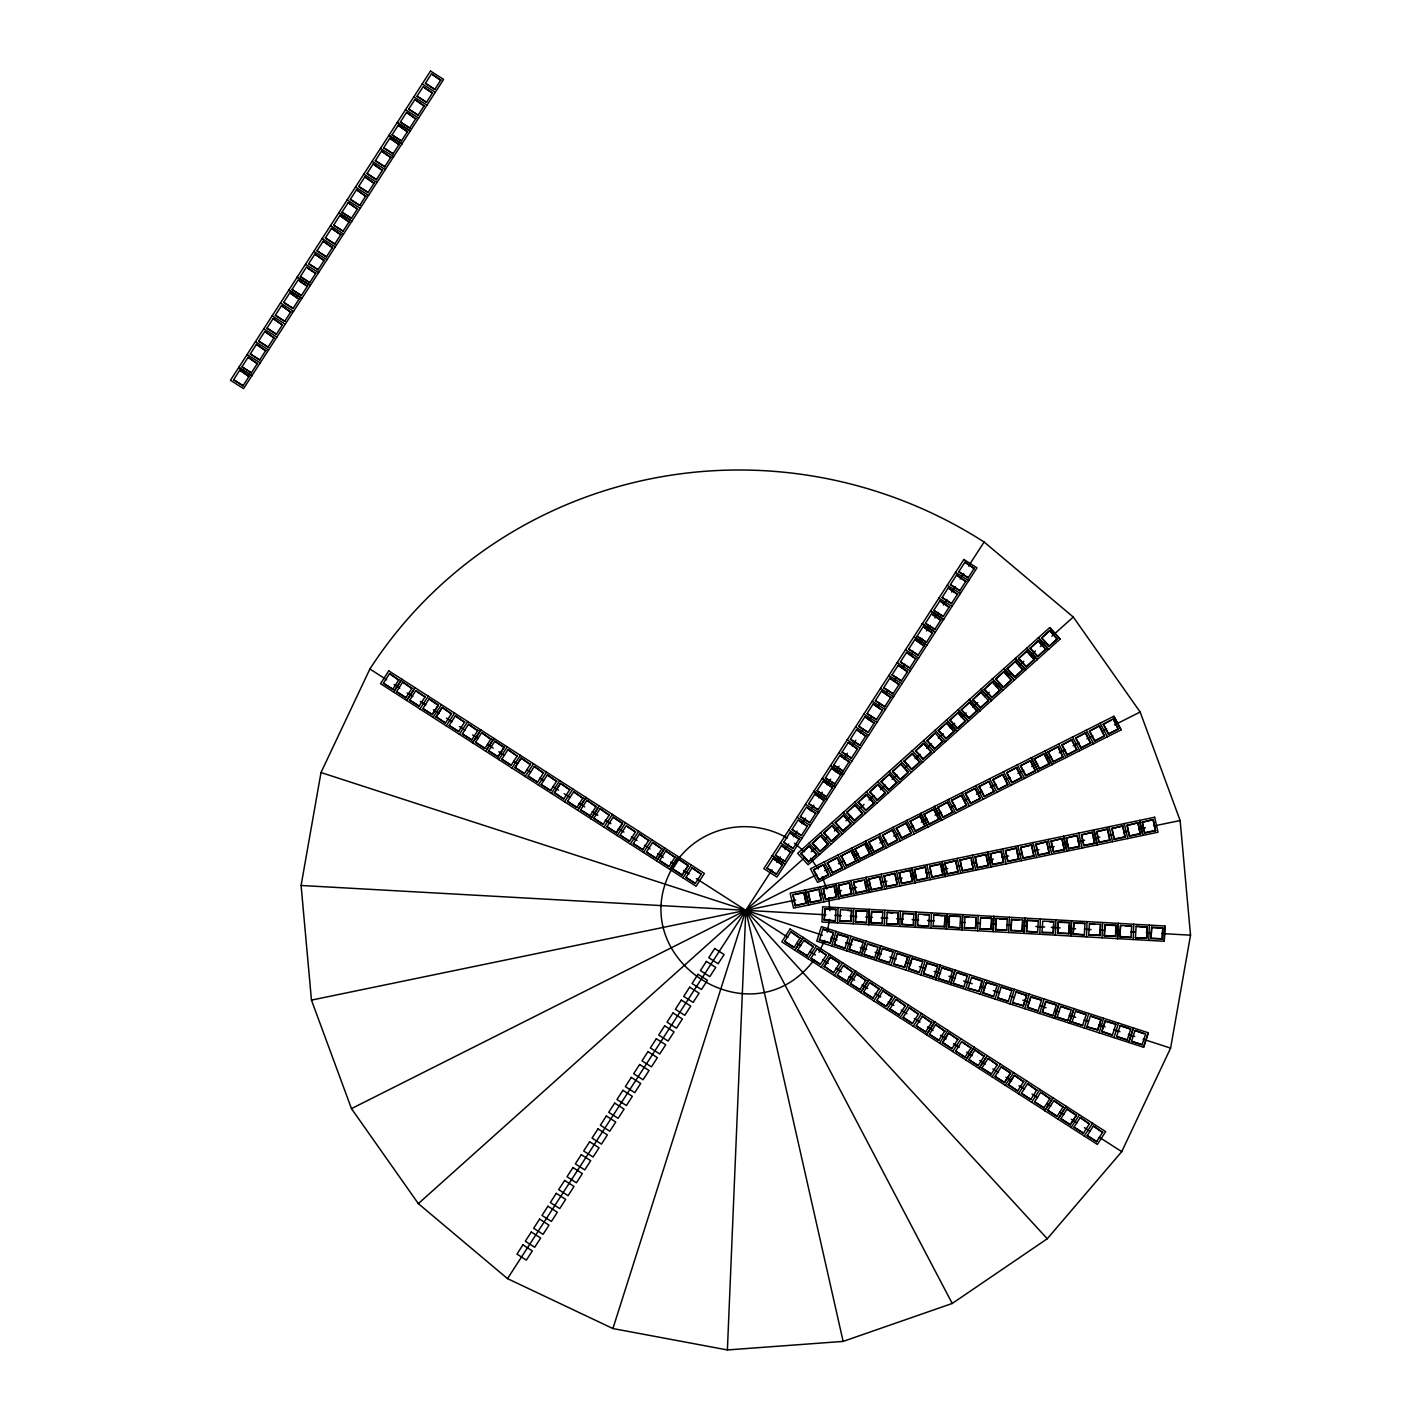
<?xml version="1.0" encoding="UTF-8"?>
<svg xmlns="http://www.w3.org/2000/svg" width="1421" height="1421" viewBox="0 0 1421 1421"><rect width="100%" height="100%" fill="white"/><g stroke="black" fill="none" stroke-linecap="round" stroke-linejoin="round"><path stroke-width="1.5" d="M727.392 1349.95L745.812 910.328L1047.259 1238.757L1121.737 1151.649L1170.602 1048.112L1190.532 935.178L1180.14 820.539L1140.157 712.028L1073.281 617.034L984.114 542.023A446.798 438.592 27.2 0 0 369.869 669.007L321.004 772.544L301.092 885.478L311.465 1000.118L351.467 1108.629L418.325 1203.623L507.51 1278.634L612.913 1328.546L727.392 1349.95L843.133 1341.406L952.23 1303.466L1047.259 1238.757M824.269 920.222L824.926 908.854L836.045 909.476L835.388 920.844L824.269 920.222L824.926 908.854M837.573 922.922L838.106 907.628M839.829 921.092L840.486 909.724L851.605 910.346L851.143 921.341L839.829 921.092L851.143 921.341M850.948 921.714L851.605 910.346M853.151 923.792L853.684 908.516M855.389 921.963L856.046 910.595L867.165 911.216L866.508 922.584L855.389 921.963L856.046 910.595M868.604 924.662L869.243 909.387L868.711 924.662M870.966 922.833L871.624 911.465L882.743 912.087L882.086 923.472L870.966 922.833L871.624 911.465M884.271 925.533L884.803 910.257M886.526 923.721L887.184 912.353L898.303 912.975L897.841 923.952L886.526 923.721L897.841 923.952M897.646 924.343L898.303 912.975M899.83 926.421L900.381 911.127M902.086 924.591L902.744 913.223L913.863 913.845L913.206 925.213L902.086 924.591L902.744 913.223M915.284 927.291L915.941 912.016M915.408 927.291L916.048 912.016M917.646 925.462L918.321 914.094L929.423 914.715L928.766 926.083L917.646 925.462L928.766 926.083M930.968 928.162L931.501 912.886M933.224 926.332L933.881 914.964L945.001 915.586L944.539 926.581L933.224 926.332L944.539 926.581M944.343 926.972L945.001 915.586M947.061 913.756L946.422 929.032L947.185 913.756M948.784 927.22L949.441 915.852L960.56 916.474L959.903 927.842L948.784 927.22L949.441 915.852M964.344 928.091L965.001 916.723L976.12 917.344L975.659 928.339L964.344 928.091L975.659 928.339M975.463 928.712L976.12 917.344M977.666 930.791L978.199 915.515M979.922 928.961L980.579 917.593L991.698 918.215L991.219 929.21L979.922 928.961L991.219 929.21M991.13 927.398L991.698 918.215M995.482 929.831L996.139 918.463L1007.258 919.085L1006.796 930.08L995.482 929.831L996.139 918.463M1008.679 932.531L1009.336 917.255M1010.935 930.702L1011.592 919.334L1022.711 919.955L1022.25 930.95L1010.935 930.702L1011.592 919.334M1022.054 931.323L1022.711 919.955M1024.79 918.126L1024.132 933.402L1024.896 918.126M1026.495 931.59L1027.152 920.204L1038.271 920.844L1037.614 932.212L1026.495 931.59L1027.152 920.204M1039.817 934.29L1040.35 918.996M1042.055 932.46L1042.73 921.092L1053.831 921.714L1053.37 932.709L1042.055 932.46L1053.37 932.709M1053.174 933.082L1053.547 924.289M1055.377 935.16L1055.91 919.867M1057.633 933.331L1058.29 921.963L1069.409 922.584L1068.947 933.579L1057.633 933.331L1058.29 921.963M1068.752 933.952L1069.125 925.16M1073.192 934.201L1073.85 922.833L1084.969 923.455L1084.312 934.823L1073.192 934.201L1073.85 922.833M1086.514 936.901L1087.047 921.625M1088.752 935.089L1089.41 923.703L1100.529 924.343L1100.067 935.32L1088.752 935.089L1100.067 935.32M1099.872 935.711L1100.529 924.343M1102.074 937.789L1102.607 922.495M1104.33 935.959L1104.987 924.591L1116.107 925.213L1115.645 936.208L1104.33 935.959L1104.987 924.591M1115.449 936.581L1116.107 925.213M1117.528 938.659L1118.167 923.366M1117.634 938.659L1118.291 923.384M1119.89 936.83L1120.547 925.462L1131.667 926.083L1131.009 937.451L1119.89 936.83L1120.547 925.462M1133.212 939.53L1133.745 924.254M1135.45 937.7L1136.107 926.332L1147.227 926.954L1146.765 937.949L1135.45 937.7L1146.765 937.949M1146.569 938.322L1147.227 926.954M1148.772 940.4L1149.305 925.124M1151.01 938.588L1151.685 927.203L1162.787 927.842L1162.325 938.819L1151.01 938.588L1151.685 927.203M1162.129 939.21L1162.787 927.842M1164.225 941.27L1164.865 925.995L822.652 906.758L822.013 922.034L1164.225 941.27L1164.971 926.012M827.271 932.212L829.544 919.334M612.913 1328.546L745.812 910.328L952.23 1303.466M819.402 939.974L822.919 929.139L833.541 932.585L830.219 943.029L819.402 939.974L830.219 943.029M830.024 943.42L833.541 932.585M831.605 945.977L836.134 931.412M834.269 944.787L837.786 933.952L848.408 937.416L844.891 948.233L834.269 944.787L837.786 933.952M846.472 950.809L851.001 936.244M849.136 949.619L852.653 938.784L863.275 942.23L859.758 953.065L849.136 949.619L852.653 938.784M865.869 941.057L861.233 955.587L865.975 941.093M864.004 954.45L867.52 943.615L878.142 947.061L874.625 957.896L864.004 954.45L874.625 957.896M878.871 959.282L882.388 948.446L893.01 951.892L889.493 962.728L878.871 959.282L889.493 962.728M891.074 965.285L895.603 950.72M893.738 964.095L897.255 953.26L907.877 956.724L904.555 967.168L893.738 964.095L904.555 967.168M904.36 967.541L907.877 956.724M905.941 970.117L910.452 955.551M908.605 968.927L912.122 958.091L922.744 961.537L919.227 972.373L908.605 968.927L912.122 958.091M920.808 974.93L925.32 960.365M923.472 973.758L926.989 962.923L937.611 966.369L934.094 977.204L923.472 973.758L926.989 962.923M938.34 978.589L941.857 967.754L952.479 971.2L948.962 982.035L938.34 978.589L948.962 982.035M955.054 970.028L950.436 984.558L955.161 970.063M953.207 983.403L956.724 972.586L967.346 976.032L963.829 986.867L953.207 983.403L963.829 986.867M965.41 989.425L969.921 974.859M968.074 988.234L971.591 977.399L982.213 980.845L978.891 991.307L968.074 988.234L978.891 991.307M978.696 991.68L982.213 980.845M980.277 994.238L984.789 979.673M982.941 993.066L986.458 982.231L997.08 985.677L993.563 996.512L982.941 993.066L986.458 982.231M995.037 999.034L999.656 984.504M997.702 997.862L1001.219 987.027L1011.841 990.473L1008.324 1001.308L997.702 997.862L1008.324 1001.308M1009.905 1003.865L1014.416 989.3M1012.569 1002.693L1016.086 991.858L1026.708 995.304L1023.386 1005.748L1012.569 1002.693L1023.386 1005.748M1023.191 1006.139L1026.708 995.304M1024.772 1008.697L1029.284 994.132M1027.436 1007.507L1030.953 996.672L1041.575 1000.135L1038.058 1010.953L1027.436 1007.507L1030.953 996.672M1039.639 1013.528L1044.151 998.963M1042.303 1012.338L1045.82 1001.503L1056.442 1004.949L1052.908 1015.784L1042.303 1012.338L1045.82 1001.503M1054.4 1018.306L1059.018 1003.777L1054.506 1018.342M1057.171 1017.17L1060.688 1006.334L1071.31 1009.78L1067.775 1020.615L1057.171 1017.17L1067.775 1020.615M1072.038 1022.001L1075.555 1011.166L1086.177 1014.612L1082.642 1025.447L1072.038 1022.001L1082.642 1025.447M1084.241 1028.005L1088.752 1013.439M1086.905 1026.815L1090.422 1015.997L1101.044 1019.443L1097.705 1029.888L1086.905 1026.815L1097.705 1029.888M1097.509 1030.278L1101.044 1019.443M1099.108 1032.836L1103.62 1018.271M1101.755 1031.646L1105.289 1020.811L1115.911 1024.257L1112.377 1035.092L1101.755 1031.646L1105.289 1020.811M1113.975 1037.65L1118.487 1023.084M1116.622 1036.477L1120.157 1025.642L1130.761 1029.088L1127.244 1039.923L1116.622 1036.477L1127.244 1039.923M1133.354 1027.916L1128.736 1042.446L1133.461 1027.951M1131.489 1041.309L1135.024 1030.474L1145.628 1033.92L1142.111 1044.755L1131.489 1041.309L1142.111 1044.755M1143.603 1047.277L1148.221 1032.747L821.374 926.616L816.738 941.146L1143.603 1047.277L1148.328 1032.783M787.305 838.053A84.887 83.342 27.2 0 0 674.371 864.483C618.526 955.569 750.803 1044.844 814.411 959.495M819.082 952.248L824.66 940.436M233.63 379.727L243.027 385.766L233.63 379.727L239.794 370.135L248.995 376.547L239.794 370.135M241.979 366.831L251.375 372.87L241.979 366.831L248.124 357.257L257.325 363.669L248.124 357.257M250.309 353.953L259.706 359.975L250.309 353.953L256.473 344.362L265.674 350.774L256.473 344.362M258.658 341.058L268.054 347.097L258.658 341.058L264.803 331.466L274.004 337.878L264.803 331.466M266.988 328.162L276.402 334.201L266.988 328.162L273.152 318.57L282.353 324.983L273.152 318.57M275.337 315.267L284.733 321.306L275.337 315.267L281.482 305.693L290.701 312.105L281.482 305.693M283.685 302.389L293.081 308.41L283.685 302.389L289.831 292.797L299.032 299.209L289.831 292.797M292.016 289.493L301.412 295.532L292.016 289.493L298.179 279.901L307.38 286.314L299.547 281.287M300.364 276.598L309.76 282.637L300.364 276.598L306.51 267.024L315.711 273.436L307.877 268.409M308.694 263.72L318.091 269.741L308.694 263.72L314.858 254.128L324.059 260.54L314.858 254.128M317.043 250.824L326.439 256.864L317.043 250.824L323.189 241.233L332.39 247.645L323.189 241.233M325.373 237.929L334.788 243.968L325.373 237.929L331.537 228.337L340.738 234.749L331.537 228.337M333.669 225.14L343.065 231.161L333.669 225.14L339.814 215.548L349.015 221.96L339.814 215.548M341.999 212.244L351.396 218.283L341.999 212.244L348.163 202.652L357.364 209.065L348.163 202.652M350.348 199.349L359.744 205.388L350.348 199.349L356.493 189.757L365.694 196.169L356.493 189.757M358.678 186.453L368.075 192.492L358.678 186.453L364.842 176.879L374.043 183.291L364.842 176.879M367.027 173.575L376.423 179.597L367.027 173.575L373.172 163.983L382.373 170.396L373.172 163.983M375.357 160.68L384.771 166.719L375.357 160.68L381.521 151.088L390.722 157.5L381.521 151.088M383.706 147.784L393.102 153.823L383.706 147.784L389.851 138.21L399.07 144.622L389.851 138.21M392.054 134.906L401.45 140.928L392.054 134.906L398.2 125.314L407.401 131.727L398.2 125.314M400.385 122.011L409.781 128.05L400.385 122.011L406.53 112.419L415.749 118.831L406.53 112.419M408.733 109.115L418.129 115.154L408.733 109.115L414.879 99.523L424.08 105.936L414.879 99.523M417.064 96.219L426.46 102.259L417.064 96.219L423.227 86.645L432.428 93.058L424.595 88.031M425.412 83.342L434.808 89.363L425.412 83.342L431.558 73.75L440.759 80.162L432.925 75.135M383.386 683.199L392.8 689.238L383.386 683.199L389.549 673.625L398.75 680.037L389.549 673.625M396.548 691.654L405.944 697.693L396.548 691.654L402.711 682.062L411.912 688.475L402.711 682.062M409.71 700.091L419.106 706.13L409.71 700.091L415.856 690.517L425.057 696.929L417.241 691.903M422.872 708.546L432.268 714.585L422.872 708.546L429.018 698.954L438.414 704.994L432.268 714.585M429.018 698.954L438.219 705.367M451.576 713.431L445.43 723.023L436.016 716.983L442.18 707.409L451.381 713.822L442.18 707.409M445.43 723.023L436.211 716.61M449.178 725.438L458.574 731.478L449.178 725.438L455.342 715.847L464.543 722.259L455.342 715.847M462.34 733.875L471.736 739.915L462.34 733.875L468.486 724.301L477.687 730.714L468.486 724.301M475.502 742.33L484.898 748.37L475.502 742.33L481.648 732.739L490.849 739.151L481.648 732.739M488.646 750.768L498.06 756.807L488.646 750.768L494.81 741.194L504.206 747.215L498.06 756.807M494.81 741.194L504.011 747.606M501.808 759.223L511.205 765.262L501.808 759.223L507.972 749.631L517.173 756.043M507.972 749.631L515.61 755.048M530.53 764.107L524.367 773.699L514.97 767.677L521.116 758.086L530.335 764.498L521.116 758.086M524.367 773.699L515.166 767.287M528.132 776.115L537.529 782.154L528.132 776.115L534.278 766.523L543.479 772.935L534.278 766.523M541.188 784.499L550.584 790.538L541.188 784.499L547.351 774.907L556.552 781.319L547.351 774.907M569.892 789.401L563.746 798.975L554.35 792.954L560.496 783.362L569.714 789.774L560.496 783.362M563.746 798.975L554.545 792.563M567.512 801.391L576.908 807.43L567.512 801.391L573.658 791.799L582.859 798.211L573.658 791.799M580.674 809.846L590.07 815.867L580.674 809.846L586.82 800.254L596.021 806.666L586.82 800.254M593.818 818.283L603.215 824.322L593.818 818.283L599.982 808.709L609.183 815.121L599.982 808.709M606.98 826.738L616.377 832.759L606.98 826.738L613.126 817.146L622.54 823.185L616.377 832.759M613.126 817.146L622.345 823.558M620.142 835.175L629.539 841.214L620.142 835.175L626.288 825.601L635.489 832.013L627.656 826.986M633.304 843.63L642.701 849.651L633.304 843.63L639.45 834.038L648.651 840.45L639.45 834.038M646.448 852.067L655.845 858.106L646.448 852.067L652.612 842.493L661.813 848.905L652.612 842.493M659.61 860.522L669.007 866.544L659.61 860.522L665.756 850.93L674.975 857.343L665.756 850.93M672.772 868.959L682.169 874.999L672.772 868.959L678.918 859.385L688.315 865.407L682.169 874.999M678.918 859.385L688.119 865.798M685.934 877.414L695.331 883.453L685.934 877.414L692.08 867.822L701.281 874.235L692.08 867.822M767.003 868.142L776.399 874.164L767.003 868.142L773.148 858.55L782.367 864.963L773.148 858.55M775.351 855.247L784.747 861.286L775.351 855.247L781.497 845.655L790.698 852.067L781.497 845.655M783.682 842.351L793.078 848.39L783.682 842.351L789.845 832.777L799.046 839.189L789.845 832.777M792.03 829.473L801.426 835.495L792.03 829.473L798.176 819.881L807.377 826.294L799.543 821.267M800.36 816.578L809.757 822.599L800.36 816.578L806.524 806.986L815.725 813.398L807.892 808.371M808.709 803.682L818.105 809.721L808.709 803.682L814.855 794.09L824.056 800.503L814.855 794.09M817.039 790.787L826.454 796.826L817.039 790.787L823.203 781.213L832.404 787.625L823.203 781.213M825.388 777.909L834.784 783.93L825.388 777.909L831.534 768.317L840.752 774.729L831.534 768.317M833.736 765.013L843.133 771.052L833.736 765.013L839.882 755.421L849.083 761.834L839.882 755.421M842.067 752.118L851.463 758.157L842.067 752.118L848.23 742.544L857.431 748.956L848.23 742.544M850.415 739.24L859.812 745.261L850.415 739.24L856.561 729.648L865.762 736.06L856.561 729.648M858.746 726.344L868.142 732.366L858.746 726.344L864.909 716.752L874.11 723.165L864.909 716.752M867.023 713.537L876.437 719.577L867.023 713.537L873.187 703.963L882.388 710.376M873.187 703.963L880.825 709.363M875.372 700.66L884.768 706.681L875.372 700.66L881.517 691.068L890.736 697.48L881.517 691.068M883.72 687.764L893.116 693.785L883.72 687.764L889.866 678.172L899.067 684.585L889.866 678.172M892.051 674.868L901.447 680.908L892.051 674.868L898.214 665.277L907.415 671.689L898.214 665.277M800.858 853.648L809.242 845.939L816.578 854.518L808.389 861.854L800.858 853.648L809.242 845.939M900.399 661.973L909.795 668.012L900.399 661.973L906.545 652.399L915.746 658.811L906.545 652.399M908.73 649.095L918.126 655.117L908.73 649.095L914.893 639.503L924.094 645.916L914.893 639.503M917.078 636.199L926.474 642.239L917.078 636.199L923.224 626.608L932.425 633.02L924.591 627.993M812.315 843.381L820.699 835.672L828.034 844.269L819.864 851.588L812.315 843.381L820.699 835.672M925.408 623.304L934.823 629.343L925.408 623.304L931.572 613.712L940.773 620.124L932.94 615.098M933.757 610.408L943.153 616.448L933.757 610.408L939.903 600.834L949.121 607.247L939.903 600.834M942.105 597.53L951.502 603.552L942.105 597.53L948.251 587.939L957.452 594.351L948.251 587.939M950.436 584.635L959.832 590.674L950.436 584.635L956.582 575.043L965.8 581.455L956.582 575.043M808.389 861.854L816.773 854.145M823.789 833.115L832.155 825.406L839.509 834.003L831.321 841.321L823.789 833.115L832.155 825.406M792.971 894.644L795.227 905.781L806.275 903.152L803.842 892.37L792.971 894.644L795.227 905.781M958.784 571.739L968.181 577.779L958.784 571.739L964.93 562.165L974.131 568.578L964.93 562.165M819.864 851.588L828.23 843.879M835.246 822.848L843.63 815.139L850.966 823.736L842.777 831.054L835.246 822.848L843.63 815.139M813.469 869.954L823.523 864.625L828.479 874.839L818.62 879.794L813.469 869.954L823.523 864.625M806.08 903.525L803.842 892.37M831.321 841.321L839.704 833.612M846.703 812.581L855.087 804.872L862.423 813.469L854.234 820.805L846.703 812.581L855.087 804.872M807.981 891.855L819.029 889.209L821.285 900.363L810.432 902.619L807.981 891.855L819.029 889.209M784.658 941.377L794.055 947.416L784.658 941.377L790.822 931.785L800.023 938.197L790.822 931.785M842.777 831.054L851.161 823.345M818.62 879.794L828.674 874.448M827.271 863.027L837.324 857.68L842.28 867.894L832.422 872.849L827.271 863.027L837.324 857.68M858.16 802.314L866.544 794.605L873.897 803.202L865.709 810.538L858.16 802.314L866.544 794.605M810.432 902.619L808.176 891.464M854.234 820.805L862.618 813.078M869.634 792.048L878.018 784.339L885.354 792.936L877.166 800.272L869.634 792.048L878.018 784.339M823.185 888.693L834.234 886.047L836.489 897.202L825.619 899.457L823.185 888.693L834.234 886.047M832.422 872.849L842.475 867.52M841.072 856.081L851.126 850.753L856.081 860.948L846.223 865.904L841.072 856.081L851.126 850.753M865.709 810.538L874.093 802.829M881.091 781.799L889.475 774.072L896.811 782.669L888.622 790.005L881.091 781.799L889.475 774.072M797.82 949.832L807.217 955.853L797.82 949.832L803.984 940.24L813.185 946.652L803.984 940.24M825.619 899.457L823.381 888.303M877.166 800.272L885.549 792.563M892.548 771.532L900.932 763.823L908.268 772.402L900.097 779.738L892.548 771.532L900.932 763.823M846.223 865.904L856.277 860.575M854.874 849.136L864.927 843.808L869.883 854.021L860.025 858.977L854.874 849.136L864.927 843.808M838.372 885.514L849.421 882.885L851.676 894.04L840.823 896.296L838.372 885.514L849.421 882.885M888.622 790.005L897.006 782.296M904.022 761.265L912.389 753.556L919.742 762.136L911.554 769.471L904.022 761.265L912.389 753.556M822.919 929.139L833.345 932.958M900.097 779.738L908.463 772.029M915.479 750.999L923.863 743.29L931.199 751.869L923.011 759.205L915.479 750.999L923.863 743.29M840.823 896.296L838.568 885.141M860.025 858.977L870.078 853.63M868.675 842.209L878.729 836.862L883.684 847.076L873.826 852.032L868.675 842.209L876.562 838.23M810.982 958.269L820.379 964.308L810.982 958.269L817.128 948.677L826.329 955.09L817.128 948.677M836.045 909.476L824.731 909.227M853.577 882.352L864.625 879.723L866.881 890.878L856.028 893.134L853.577 882.352L862.263 880.54M911.554 769.471L919.938 761.763M926.936 740.732L935.32 733.023L942.656 741.602L934.467 748.938L926.936 740.732L935.32 733.023M835.388 920.844L824.464 919.831M878.729 836.862L883.684 847.076M873.826 852.032L883.88 846.685M882.477 835.264L892.53 829.917L897.486 840.131L887.628 845.086L882.477 835.264L892.53 829.917M923.011 759.205L931.394 751.496M938.322 730.536L946.706 722.827L954.042 731.424L945.853 738.742L938.322 730.536L946.706 722.827M856.028 893.134L853.772 881.979M934.467 748.938L942.851 741.229M949.779 720.269L958.163 712.56L965.498 721.158L957.31 728.476L949.779 720.269L958.163 712.56M868.764 879.19L879.812 876.562L882.068 887.699L871.215 889.972L868.764 879.19L879.812 876.562M839.687 963.172L833.541 972.746L824.34 966.333L830.29 957.132L839.687 963.172L830.29 957.132M887.628 845.086L897.681 839.758M896.278 828.319L906.332 822.99L911.287 833.186L901.429 838.141L896.278 828.319L906.332 822.99M945.853 738.742L954.237 731.033M961.235 710.003L969.619 702.294L976.973 710.891L968.785 718.227L961.235 710.003L969.619 702.294M871.215 889.972L868.959 878.817M848.408 937.416L837.591 934.343M957.31 728.476L965.694 720.767M844.891 948.233L834.464 944.414M901.429 838.141L911.483 832.813M910.079 821.374L920.133 816.045L925.107 826.258L915.231 831.214L910.079 821.374L920.133 816.045M972.71 699.736L981.094 692.027L988.43 700.624L980.241 707.96L972.71 699.736L981.094 692.027M833.541 972.746L824.34 966.333M883.969 876.029L895.017 873.382L897.273 884.537L886.42 886.793L883.969 876.029L895.017 873.382M867.165 911.216L855.851 910.968M968.785 718.227L977.168 710.5M837.289 975.161L846.703 981.201L837.289 975.161L843.452 965.587L852.653 972M984.167 689.469L992.551 681.76L999.887 690.357L991.698 697.693L984.167 689.469L992.551 681.76M843.452 965.587L851.09 970.987M866.508 922.584L855.584 921.59M886.42 886.793L884.164 875.656M915.231 831.214L925.284 825.867M923.881 814.446L933.934 809.1L938.908 819.313L929.05 824.269L923.881 814.446L933.934 809.1M980.241 707.96L988.625 700.233M995.624 679.22L1004.008 671.494L1011.343 680.091L1003.155 687.427L995.624 679.22L1004.008 671.494M863.275 942.23L852.458 939.174M899.156 872.867L910.204 870.22L912.46 881.375L901.607 883.631L899.156 872.867L910.204 870.22M859.758 953.065L849.332 949.246M991.698 697.693L1000.082 689.984M1007.08 668.954L1015.464 661.227L1022.818 669.824L1014.63 677.16L1007.08 668.954L1015.464 661.227M882.743 912.087L873.276 911.945M929.05 824.269L939.103 818.94M937.682 807.501L947.736 802.155L952.709 812.368L942.851 817.324L937.682 807.501L947.736 802.155M850.451 983.616L859.847 989.638L850.451 983.616L856.614 974.024L865.815 980.437L856.614 974.024M901.607 883.631L899.351 872.476M887.184 912.353L892.548 913.028M882.086 923.472L871.162 922.46M1003.155 687.427L1011.539 679.718M1018.555 658.687L1026.939 650.978L1034.275 659.557L1026.086 666.893L1018.555 658.687L1026.939 650.978M914.36 869.705L925.408 867.059L927.664 878.214L916.811 880.469L914.36 869.705L925.408 867.059M1014.63 677.16L1023.013 669.451M942.851 817.324L952.905 811.995M951.484 800.556L961.537 795.227L966.511 805.423L956.653 810.379L951.484 800.556L961.537 795.227M1030.012 648.42L1038.396 640.711L1045.732 649.29L1037.543 656.626L1030.012 648.42L1038.396 640.711M1026.086 666.893L1034.47 659.184M916.811 880.469L914.556 869.315M1041.469 638.153L1049.853 630.444L1057.206 639.024L1049.018 646.36L1041.469 638.153L1049.853 630.444M882.388 948.446L893.01 951.892M956.653 810.379L966.706 805.05M965.285 793.611L975.339 788.282L980.312 798.495L970.454 803.451L965.285 793.611L975.339 788.282M863.613 992.053L873.009 998.093L863.613 992.053L869.759 982.479L878.96 988.892L869.759 982.479M929.743 866.153L931.998 877.308L943.047 874.661L940.613 863.897L929.743 866.153L931.998 877.308M1037.543 656.626L1045.927 648.917M1049.018 646.36L1057.402 638.651M978.998 786.719L989.052 781.39L994.007 791.604L984.149 796.559L978.998 786.719L989.052 781.39M913.863 913.845L902.548 913.596M970.454 803.451L980.508 798.105M942.851 875.052L940.613 863.897M897.255 953.26L907.682 957.097M944.752 863.364L955.8 860.735L958.056 871.89L947.203 874.146L944.752 863.364L955.8 860.735M913.206 925.213L902.282 924.218M876.775 1000.508L886.171 1006.53L876.775 1000.508L882.921 990.917L892.317 996.956L886.171 1006.53M882.921 990.917L892.122 997.329M984.149 796.559L994.203 791.213M992.799 779.792L1002.853 774.445L1007.809 784.658L997.951 789.614L992.799 779.792L1002.853 774.445M947.203 874.146L944.947 862.991M929.423 914.715L923.686 914.787M959.957 860.202L971.005 857.574L973.243 868.711L962.39 870.984L959.957 860.202L971.005 857.574M997.951 789.614L1008.004 784.285M1006.601 772.846L1016.654 767.518L1021.61 777.713L1011.752 782.669L1006.601 772.846L1016.654 767.518M933.881 914.964L942.94 915.87M889.919 1008.946L899.333 1014.985L889.919 1008.946L896.083 999.372L905.284 1005.784L896.083 999.372M962.39 870.984L960.134 859.829M1011.752 782.669L1021.806 777.34M1020.402 765.901L1030.456 760.572L1035.412 770.786L1025.553 775.742L1020.402 765.901L1030.456 760.572M975.037 857.058L986.085 854.43L988.341 865.584L977.488 867.84L975.037 857.058L986.085 854.43M922.744 961.537L911.927 958.482M919.227 972.373L908.801 968.554M977.488 867.84L975.232 856.685M1025.553 775.742L1035.607 770.395M1034.204 758.974L1044.257 753.627L1049.213 763.841L1039.355 768.797L1034.204 758.974L1044.257 753.627M903.081 1017.4L912.477 1023.422L903.081 1017.4L909.245 1007.809L918.446 1014.221L909.245 1007.809M990.242 853.897L1001.29 851.25L1003.528 862.405L992.675 864.679L990.242 853.897L1001.29 851.25M960.56 916.474L949.246 916.225M937.611 966.369L926.794 963.296M1039.355 768.797L1049.409 763.45M1048.005 752.029L1058.059 746.682L1063.015 756.896L1053.156 761.851L1048.005 752.029L1058.059 746.682M965.001 916.723L968.518 917.309M934.094 977.204L923.668 973.385M959.903 927.842L948.979 926.829M992.675 864.679L990.419 853.524M941.857 967.754L952.479 971.2M1005.429 850.735L1016.477 848.088L1018.733 859.243L1007.88 861.499L1005.429 850.735L1016.477 848.088M916.243 1025.838L925.639 1031.877L916.243 1025.838L922.389 1016.264L931.59 1022.676L922.389 1016.264M1053.156 761.851L1063.21 756.523M1061.807 745.084L1071.86 739.755L1076.816 749.951L1066.958 754.906L1061.807 745.084L1071.86 739.755M1007.88 861.499L1005.624 850.362M980.579 917.593L991.503 918.605M1066.958 754.906L1077.011 749.578M1075.608 738.138L1085.662 732.81L1090.618 743.023L1080.759 747.979L1075.608 738.138L1085.662 732.81M1020.633 847.573L1031.682 844.927L1033.937 856.081L1023.067 858.337L1020.633 847.573L1031.682 844.927M956.724 972.586L967.346 976.032M929.405 1034.293L938.801 1040.332L929.405 1034.293L935.551 1024.701L944.752 1031.113L935.551 1024.701M1023.067 858.337L1020.829 847.182M1080.759 747.979L1090.813 742.632M1089.41 731.211L1099.463 725.865L1104.419 736.078L1094.561 741.034L1089.41 731.211L1099.463 725.865M1035.82 844.411L1046.868 841.765L1049.124 852.92L1038.271 855.176L1035.82 844.411L1046.868 841.765M971.591 977.399L982.018 981.236M1094.561 741.034L1104.614 735.705M1103.211 724.266L1113.265 718.919L1118.22 729.133L1108.362 734.089L1103.211 724.266L1111.098 720.305M1038.271 855.176L1036.016 844.021M958.02 1039.124L951.857 1048.716L942.46 1042.677L948.624 1033.085L957.825 1039.497L948.624 1033.085M1007.258 919.085L999.656 919.05M1113.265 718.919L1118.22 729.133M1051.025 841.232L1062.073 838.603L1064.329 849.758L1053.476 852.014L1051.025 841.232L1062.073 838.603M1108.362 734.089L1118.416 728.76M951.857 1048.716L942.656 1042.303M1053.476 852.014L1051.22 840.859M955.623 1051.131L965.019 1057.153L955.623 1051.131L961.768 1041.54L970.969 1047.952L963.154 1042.925M1066.212 838.07L1077.26 835.441L1079.516 846.596L1068.663 848.852L1066.212 838.07L1077.26 835.441M997.08 985.677L986.263 982.604M1068.663 848.852L1066.407 837.697M993.563 996.512L983.137 992.693M1001.219 987.027L1011.841 990.473M1081.417 834.909L1092.465 832.28L1094.721 843.417L1083.868 845.69L1081.417 834.909L1092.465 832.28M1038.271 920.844L1026.957 920.595M968.785 1059.569L978.181 1065.608L968.785 1059.569L974.93 1049.977L984.131 1056.389L974.93 1049.977M1037.614 932.212L1026.69 931.199M1083.868 845.69L1081.612 834.536M1096.603 831.747L1107.652 829.1L1109.908 840.255L1099.055 842.511L1096.603 831.747L1107.652 829.1M1016.086 991.858L1026.513 995.677M1053.831 921.714L1049.941 921.874M981.929 1068.024L991.343 1074.045L981.929 1068.024L988.092 1058.432L997.293 1064.844L988.092 1058.432M1099.055 842.511L1096.799 831.374M1111.808 828.585L1122.856 825.938L1125.112 837.093L1114.259 839.349L1111.808 828.585L1122.856 825.938M1069.409 922.584L1058.094 922.336M1114.259 839.349L1112.004 828.194M995.091 1076.461L1004.487 1082.5L995.091 1076.461L1001.254 1066.869L1010.651 1072.908L1004.487 1082.5M1001.254 1066.869L1010.455 1073.281M1126.995 825.423L1138.043 822.777L1140.299 833.932L1129.446 836.187L1126.995 825.423L1138.043 822.777M1041.575 1000.135L1030.758 997.062M1038.058 1010.953L1027.632 1007.134M1129.446 836.187L1127.19 825.033M1084.969 923.455L1073.654 923.224M1089.41 923.703L1094.774 924.396M1084.312 934.823L1073.388 933.828M1142.2 822.244L1153.248 819.615L1155.504 830.77L1144.651 833.026L1142.2 822.244L1153.248 819.615M1023.795 1081.363L1017.649 1090.937L1008.253 1084.916L1014.399 1075.324L1023.617 1081.736L1014.399 1075.324M1056.442 1004.949L1045.625 1001.894M1144.651 833.026L1142.395 821.871M1052.908 1015.784L1042.499 1011.965M1060.688 1006.334L1069.338 1009.585M1017.649 1090.937L1008.448 1084.525M1021.415 1093.353L1030.811 1099.392L1021.415 1093.353L1027.561 1083.761L1036.762 1090.173L1027.561 1083.761M1075.555 1011.166L1086.177 1014.612M1034.577 1101.808L1043.973 1107.829L1034.577 1101.808L1040.723 1092.216L1049.924 1098.628L1040.723 1092.216M1131.667 926.083L1125.912 926.155M1136.107 926.332L1147.031 927.345M1090.422 1015.997L1100.849 1019.816M1131.009 937.451L1120.085 936.457M1047.721 1110.245L1057.117 1116.284L1047.721 1110.245L1053.885 1100.653L1063.086 1107.066L1053.885 1100.653M1060.883 1118.7L1070.279 1124.722L1060.883 1118.7L1067.029 1109.108L1076.443 1115.148L1070.279 1124.722M1067.029 1109.108L1076.248 1115.521M1115.911 1024.257L1105.094 1021.202M1112.377 1035.092L1101.95 1031.273M1120.157 1025.642L1130.761 1029.088M1074.045 1127.137L1083.441 1133.176L1074.045 1127.137L1080.191 1117.545L1089.392 1123.958L1080.191 1117.545M1135.024 1030.474L1143.674 1033.724M1087.207 1135.592L1096.603 1141.614L1087.207 1135.592L1093.353 1126L1102.554 1132.413L1093.353 1126M243.027 385.766L249.19 376.174M251.375 372.87L257.521 363.279M259.706 359.975L265.869 350.401M268.054 347.097L274.2 337.505M276.402 334.201L282.548 324.61M284.733 321.306L290.896 311.714M293.081 308.41L299.227 298.836M301.412 295.532L307.575 285.941M309.76 282.637L315.906 273.045M318.091 269.741L324.254 260.167M326.439 256.864L332.585 247.272M334.788 243.968L340.933 234.376M343.065 231.161L349.211 221.587M351.396 218.283L357.559 208.692M359.744 205.388L365.89 195.796M368.075 192.492L374.238 182.9M376.423 179.597L382.569 170.023M384.771 166.719L390.917 157.127M393.102 153.823L399.248 144.232M401.45 140.928L407.596 131.354M409.781 128.05L415.944 118.458M418.129 115.154L424.275 105.563M426.46 102.259L432.623 92.667M434.808 89.363L440.954 79.789M392.8 689.238L398.946 679.647M401.841 679.256L393.564 692.045L401.948 679.309M405.944 697.693L412.108 688.101M415.003 687.693L406.726 700.5L415.11 687.764M419.106 706.13L425.252 696.539M419.888 708.937L428.254 696.201M432.464 714.195L438.414 704.994M433.05 717.392L441.416 704.656M436.016 716.983L441.984 707.782M446.194 725.829L454.578 713.093M458.574 731.478L464.738 721.886M459.356 734.284L467.74 721.548M471.736 739.915L477.882 730.323M472.518 742.721L480.795 729.932M472.607 742.792L480.884 729.985M484.898 748.37L491.044 738.778M485.68 751.176L493.957 738.369L485.769 751.229M498.256 756.434L504.206 747.215M498.824 759.613L507.208 746.878M511.205 765.262L517.368 755.67M511.986 768.068L520.37 755.333M514.97 767.677L520.921 758.459M525.148 776.505L533.514 763.77M537.529 782.154L543.675 772.562M538.31 784.96L546.588 772.154M550.584 790.538L556.748 780.946M551.366 793.344L559.75 780.609M554.35 792.954L560.3 783.735M564.528 801.781L572.894 789.046M576.908 807.43L583.054 797.838M585.967 797.43L577.69 810.236L586.056 797.501M590.07 815.867L596.216 806.293M590.834 818.691L599.129 805.885M590.941 818.745L599.218 805.938M603.215 824.322L609.378 814.73M603.996 827.129L612.38 814.393M616.572 832.386L622.54 823.185M617.158 835.584L625.524 822.83M629.539 841.214L635.684 831.622M630.32 844.021L638.686 831.285M642.701 849.651L648.846 840.077M643.464 852.476L651.848 839.722M655.845 858.106L662.008 848.515M656.626 860.913L664.904 848.124L656.715 860.984M669.007 866.544L675.17 856.97M669.788 869.368L678.066 856.561L669.877 869.421M682.364 874.625L688.315 865.407M682.95 877.805L691.317 865.069M695.331 883.453L701.477 873.862M507.51 1278.634L772.012 869.812M776.79 862.44L780.36 856.916M785.12 849.563L788.708 844.038M793.486 836.649L797.074 831.09M801.87 823.665L805.476 818.123M810.272 810.698L813.86 805.139M818.656 797.732L822.262 792.172M827.058 784.765L830.646 779.205M835.441 771.798L839.047 766.239M843.843 758.814L847.431 753.254M852.227 745.847L855.833 740.288M860.629 732.881L863.027 729.168M869.013 719.914L871.41 716.202M877.396 706.93L879.794 703.235M885.798 693.963L888.196 690.269M894.182 680.996L896.58 677.284M902.584 668.03L904.982 664.317M910.968 655.063L913.366 651.351M919.369 642.079L921.767 638.384M926.563 630.96L930.151 625.4M934.947 617.993L938.553 612.433M943.349 605.026L946.937 599.467M951.733 592.06L955.338 586.5M960.134 579.075L963.722 573.533M968.518 566.109L984.114 542.023M776.399 874.164L782.562 864.59M784.747 861.286L790.893 851.694M793.078 848.39L799.241 838.799M801.426 835.495L807.572 825.903M809.757 822.599L815.92 813.025M818.105 809.721L824.251 800.13M826.454 796.826L832.599 787.234M834.784 783.93L840.948 774.356M843.133 771.052L849.278 761.461M851.463 758.157L857.627 748.565M859.812 745.261L865.957 735.669M868.142 732.366L874.306 722.792M876.437 719.577L882.583 709.985M884.768 706.681L890.931 697.089M893.116 693.785L899.262 684.212M901.447 680.908L907.61 671.316M909.795 668.012L915.941 658.42M918.126 655.117L924.289 645.543M926.474 642.239L932.62 632.647M934.823 629.343L940.968 619.751M943.153 616.448L949.299 606.856M951.502 603.552L957.647 593.978M959.832 590.674L965.996 581.082M968.181 577.779L974.326 568.187M794.055 947.416L800.218 937.824M803.114 937.416L794.836 950.223L803.22 937.487M807.217 955.853L813.38 946.279M807.998 958.66L816.365 945.924M820.379 964.308L826.525 954.717M821.16 967.115L829.527 954.379M824.144 966.724L830.095 957.505M834.305 975.57L842.689 962.816M846.703 981.201L852.849 971.609M855.744 971.218L847.467 984.007L855.851 971.271M859.847 989.638L866.011 980.064M860.629 992.462L868.906 979.655M860.717 992.515L868.995 979.708M873.009 998.093L879.155 988.501M873.791 1000.899L882.157 988.163M886.367 1006.157L892.317 996.956M886.953 1009.354L895.319 996.601M899.333 1014.985L905.479 1005.393M900.097 1017.791L908.481 1005.056M912.477 1023.422L918.641 1013.848M913.259 1026.246L921.643 1013.493M925.639 1031.877L931.785 1022.285M926.421 1034.683L934.698 1021.894M926.51 1034.754L934.787 1021.948M938.801 1040.332L944.947 1030.74M939.583 1043.138L947.86 1030.332M942.46 1042.677L948.429 1033.476M952.638 1051.522L961.022 1038.787M965.019 1057.153L971.165 1047.561M974.078 1047.17L965.8 1059.959L974.167 1047.224M978.181 1065.608L984.327 1056.016M978.962 1068.414L987.24 1055.608M979.051 1068.468L987.329 1055.679M991.343 1074.045L997.489 1064.453M992.107 1076.852L1000.491 1064.116M1004.683 1082.109L1010.651 1072.908M1005.269 1085.307L1013.653 1072.571M1008.253 1084.916L1014.203 1075.697M1018.431 1093.744L1026.797 1081.008M1030.811 1099.392L1036.957 1089.8M1031.593 1102.199L1039.959 1089.463M1043.973 1107.829L1050.119 1098.255M1044.737 1110.636L1053.032 1097.847L1044.844 1110.707M1057.117 1116.284L1063.281 1106.693M1057.899 1119.091L1066.176 1106.284L1057.988 1119.144M1070.475 1124.348L1076.443 1115.148M1071.061 1127.528L1079.427 1114.792M1083.441 1133.176L1089.587 1123.585M1084.223 1135.983L1092.589 1123.247M1096.603 1141.614L1102.749 1132.04M418.325 1203.623L804.748 857.538M811.32 851.659L816.258 847.218M824.5 839.847L827.804 836.898M834.393 831.001L839.331 826.56M845.921 820.663L850.859 816.24M859.101 808.851L864.039 804.428M868.995 800.005L873.933 795.582M880.523 789.685L885.461 785.245M892.051 779.347L896.988 774.925M905.23 767.535L908.534 764.587M915.124 758.69L920.062 754.267M926.652 748.352L931.59 743.929M938.18 738.032L943.135 733.609M949.725 727.694L954.663 723.271M961.253 717.374L966.191 712.951M972.781 707.036L977.737 702.613M984.327 696.716L989.265 692.293M995.855 686.379L999.141 683.43M1007.382 676.059L1010.686 673.11M1018.91 665.721L1023.866 661.298M1030.456 655.401L1035.394 650.978M1040.332 646.537L1045.288 642.114M1051.877 636.217L1073.281 617.034M1060.137 639.059L808.14 864.75L797.661 853.328L1049.657 627.638L1060.137 639.059L1049.746 627.567M1113.886 716.255L810.45 868.835L817.626 882.494L1121.062 729.914L1113.886 716.255L1121.169 729.861M351.467 1108.629L816.791 874.625M824.677 870.664L830.592 867.698M838.479 863.719L844.394 860.753M854.252 855.797L858.195 853.808M868.053 848.852L871.997 846.88M879.883 842.902L885.798 839.935M893.685 835.974L899.6 832.99M909.458 828.034L913.401 826.045M921.288 822.084L927.203 819.118M935.089 815.139L941.004 812.173M950.862 807.217L954.805 805.227M964.664 800.272L968.607 798.282M976.493 794.321L982.408 791.355M990.295 787.376L996.21 784.41M1006.068 779.454L1010.011 777.465M1017.898 773.504L1023.813 770.519M1031.699 766.558L1037.614 763.592M1047.472 758.636L1051.416 756.647M1059.302 752.686L1065.217 749.702M1073.104 745.741L1079.019 742.774M1086.905 738.796L1092.82 735.829M1102.696 730.874L1106.639 728.884M1114.526 724.923L1140.157 712.028M794.961 894.555L803.647 892.761M931.732 866.082L940.418 864.27M795.423 905.408L806.275 903.152M810.627 902.246L821.48 899.99M825.814 899.084L836.685 896.829M841.019 895.923L851.872 893.649M856.224 892.743L867.076 890.487M871.41 889.582L882.263 887.326M886.615 886.42L897.468 884.164M901.802 883.258L912.655 881.002M917.007 880.096L927.86 877.841M932.194 876.935L943.047 874.661M947.398 873.755L958.251 871.499M962.585 870.593L973.438 868.338M977.684 867.449L988.536 865.194M992.87 864.288L1003.723 862.032M1008.075 861.126L1018.928 858.87M1023.262 857.964L1034.133 855.708M1038.467 854.803L1049.32 852.547M1053.672 851.641L1064.524 849.367M1068.858 848.461L1079.711 846.206M1084.063 845.3L1094.916 843.044M1099.25 842.138L1110.103 839.882M1114.455 838.976L1125.308 836.72M1129.642 835.814L1140.495 833.559M1144.846 832.653L1155.699 830.379M311.465 1000.118L795.76 900.008M804.446 898.214L808.78 897.308M819.651 895.07L823.985 894.164M834.838 891.926L841.356 890.576M850.042 888.782L856.561 887.432M865.247 885.638L869.599 884.732M880.452 882.494L886.97 881.144M895.656 879.35L902.157 878M910.843 876.206L915.195 875.318M926.048 873.062L930.4 872.174M941.253 869.918L947.771 868.568M956.457 866.774L960.791 865.886M971.662 863.631L975.996 862.742M986.867 860.504L993.368 859.154M1002.054 857.36L1008.573 856.01M1017.258 854.216L1021.61 853.311M1032.463 851.072L1038.982 849.722M1047.668 847.928L1054.187 846.579M1062.872 844.785L1067.207 843.879M1078.077 841.641L1084.578 840.291M1093.264 838.497L1099.783 837.147M1108.469 835.353L1112.821 834.464M1123.674 832.209L1128.025 831.321M1138.878 829.065L1145.397 827.733M1154.083 825.921L1180.14 820.539M847.698 910.524L851.41 910.719M1011.397 919.724L1018.804 920.133M1104.792 924.964L1115.911 925.586M1151.49 927.593L1162.609 928.215M301.092 885.478L825.974 914.804M834.731 915.302L841.356 915.657M850.184 916.154L856.827 916.527M865.655 917.025L872.299 917.398M881.127 917.895L887.77 918.25M896.598 918.748L903.223 919.121M912.069 919.618L918.694 919.991M927.54 920.488L934.165 920.844M945.214 921.465L949.637 921.714M960.685 922.336L965.108 922.584M976.156 923.188L980.579 923.437M991.627 924.059L996.05 924.307M1007.098 924.929L1011.521 925.178M1022.569 925.782L1026.992 926.03M1035.838 926.528L1044.666 927.025M1051.291 927.398L1060.137 927.895M1068.983 928.375L1075.608 928.748M1084.454 929.245L1091.079 929.618M1099.925 930.116L1104.33 930.364M1115.396 930.968L1119.801 931.217M1130.85 931.839L1135.272 932.087M1146.321 932.709L1150.744 932.94M1161.792 933.561L1190.532 935.178M995.677 929.458L1006.796 930.08M1011.13 930.329L1022.25 930.95M1057.828 932.958L1068.947 933.579M1104.526 935.569L1115.645 936.208M1151.205 938.197L1162.325 938.819M321.004 772.544L822.386 935.16M830.734 937.878L837.076 939.92M845.513 942.674L851.854 944.716M860.291 947.452L866.632 949.512M875.07 952.248L881.411 954.308M889.848 957.043L896.189 959.104M906.74 962.514L910.95 963.9M919.405 966.635L925.728 968.678M934.183 971.431L940.507 973.474M948.962 976.209L955.285 978.27M963.74 981.005L972.177 983.741M980.614 986.494L984.842 987.861M993.279 990.597L999.62 992.64M1010.171 996.068L1014.399 997.435M1022.836 1000.171L1029.177 1002.231M1039.728 1005.659L1046.069 1007.702M1054.506 1010.455L1058.734 1011.823M1069.285 1015.233L1075.608 1017.294M1084.063 1020.029L1088.273 1021.397M1098.842 1024.825L1105.165 1026.886M1113.62 1029.621L1119.943 1031.682M1128.381 1034.417L1134.722 1036.46M1143.159 1039.213L1170.602 1048.112M869.101 944.574L876.189 946.866M422.197 83.946L435.306 92.241M413.848 96.823L426.975 105.118M405.5 109.719L418.627 118.014M380.491 148.388L393.617 156.683M372.142 161.284L385.269 169.579M363.812 174.179L376.92 182.474M355.463 187.057L368.59 195.352M955.551 572.343L968.678 580.638M347.115 199.952L360.241 208.248M947.221 585.239L960.347 593.534M338.837 212.759L351.911 221.143L338.784 212.848M938.872 598.134L951.999 606.43M330.507 225.637L343.562 234.039M943.668 619.307L930.595 610.923L943.597 619.414M322.158 238.533L335.285 246.828M922.247 623.819L935.32 632.203M922.193 623.908L935.267 632.292M313.828 251.428L326.937 259.723M926.972 645.098L913.916 636.715L926.918 645.187M305.479 264.324L318.606 272.619M905.514 649.699L918.641 657.994M297.202 277.113L310.258 285.497L297.131 277.202M897.166 662.577L910.293 670.872M288.854 290.008L301.927 298.392L288.8 290.097M888.836 675.472L901.962 683.767M280.452 302.993L293.579 311.288M880.487 688.368L893.614 696.663M272.121 315.871L285.248 324.166M872.157 701.264L885.283 709.541M263.773 328.766L276.9 337.061M863.879 714.053L876.935 722.436M255.443 341.662L268.551 349.957M855.531 726.948L868.657 735.243M247.094 354.557L260.221 362.852M847.182 739.844L860.309 748.121M238.817 367.346L251.872 375.73M238.746 367.435L251.819 375.819M838.852 752.721L851.978 761.017M843.63 773.912L830.575 765.528L843.577 774.001M813.896 791.302L826.951 799.686L813.824 791.39M805.494 804.286L818.603 812.581M797.145 817.182L810.272 825.477M788.797 830.077L801.924 838.372M780.466 842.955L793.593 851.25M772.189 855.762L785.245 864.146M772.118 855.851L785.191 864.234M369.869 669.007L386.69 679.789M394.15 684.585L399.763 688.19M407.241 692.986L412.836 696.592M420.314 701.388L425.909 704.976M433.387 709.772L439 713.378M446.46 718.173L452.073 721.761M459.534 726.557L465.147 730.163M472.625 734.959L478.22 738.565M487.563 744.551L493.176 748.157M498.771 751.745L504.384 755.35M513.709 761.336L517.457 763.734M526.8 769.738L530.53 772.136M539.873 778.14L543.604 780.538M552.947 786.524L558.56 790.129M564.155 793.717L569.768 797.323M579.111 803.309L584.706 806.915M592.184 811.711L597.779 815.299M605.257 820.112L610.852 823.7M618.33 828.496L623.943 832.102M631.404 836.898L637.017 840.486M644.495 845.282L650.09 848.888M657.568 853.684L663.163 857.272M670.641 862.085L674.371 864.483M683.537 870.363L689.025 873.879M696.361 878.587L787.927 937.363M797.092 943.242L800.751 945.604M809.899 951.484L815.405 955.001M822.83 959.779L828.443 963.367M835.921 968.163L841.516 971.769M848.994 976.564L854.589 980.17M862.067 984.966L867.68 988.554M875.141 993.35L880.754 996.956M888.232 1001.752L893.827 1005.34M901.305 1010.153L906.9 1013.741M914.378 1018.537L919.973 1022.143M927.451 1026.939L933.064 1030.527M940.524 1035.323L946.137 1038.929M953.615 1043.725L959.211 1047.313M966.689 1052.126L972.284 1055.714M979.762 1060.51L985.375 1064.116M992.835 1068.912L998.448 1072.5M1005.908 1077.296L1011.521 1080.901M1018.999 1085.697L1024.594 1089.285M1032.072 1094.099L1037.667 1097.687M1047.011 1103.691L1050.758 1106.089M1060.084 1112.075L1063.832 1114.473M1071.31 1119.268L1076.905 1122.874M1084.383 1127.67L1089.978 1131.258M1099.321 1137.262L1121.737 1151.649M794.463 843.204L804.641 851.747M1049.657 630.817L1057.206 639.024M1041.664 637.763L1049.213 645.987M1038.2 641.084L1045.732 649.29M1030.207 648.029L1037.739 656.253M1026.815 648.1L1037.294 659.504M1026.726 648.171L1037.206 659.593M1026.744 651.351L1034.275 659.557M1018.75 658.296L1026.282 666.52M1015.358 658.367L1025.82 669.771L1015.269 658.438M1015.269 661.618L1022.818 669.824M1007.276 668.563L1014.825 676.769M1003.883 668.634L1014.363 680.037M1003.812 668.705L1014.292 680.108M1003.812 671.884L1011.343 680.091M995.819 678.829L1003.35 687.036M992.426 678.901L1002.906 690.304L992.338 678.972M992.355 682.151L999.887 690.357M984.362 689.096L991.894 697.302M991.449 700.571L980.97 689.167L991.361 700.642M980.899 692.418L983.403 695.153M972.905 699.363L980.437 707.569M969.513 699.434L979.975 710.837M969.424 699.505L979.904 710.909M969.424 702.667L976.973 710.891M961.431 709.63L968.98 717.836M958.038 709.683L968.518 721.104L957.967 709.772M957.967 712.933L965.498 721.158M949.974 719.896L957.505 728.103M946.51 723.2L954.042 731.424M938.517 730.163L946.049 738.369M935.125 730.216L945.587 741.638M938.89 737.499L942.656 741.602M927.131 740.359L934.663 748.565M923.65 740.483L934.219 751.833M923.668 743.663L931.199 751.869M915.675 750.608L923.206 758.832M912.193 750.75L922.744 762.1M912.193 753.929L919.742 762.136M904.218 760.874L911.749 769.098M900.736 761.017L911.287 772.349M900.736 764.196L908.268 772.402M892.743 771.141L900.275 779.365M889.28 771.283L899.83 782.616M889.28 774.463L896.811 782.669M881.286 781.408L888.818 789.614M877.805 781.55L888.374 792.882M877.823 784.729L885.354 792.936M869.83 791.675L877.361 799.881M866.348 791.817L876.899 803.149M866.348 794.996L873.897 803.202M858.355 801.941L865.904 810.148M854.891 802.083L865.442 813.416M854.891 805.263L862.423 813.469M846.898 812.208L854.43 820.414M843.417 812.35L853.985 823.683M843.435 815.512L850.966 823.736M835.441 822.475L842.973 830.681M831.96 822.617L842.511 833.949M831.96 825.779L839.509 834.003M823.967 832.742L831.516 840.948M820.503 832.866L831.054 844.216M820.503 836.045L828.034 844.269M812.51 843.008L820.041 851.215M809.046 843.133L819.597 854.483M809.046 846.312L816.578 854.518M801.053 853.275L808.585 861.481M810.574 858.213L818.194 869.048M1103.407 723.893L1108.558 733.716M1100.085 723.182L1107.368 736.806M1099.268 726.255L1104.419 736.078M1089.605 730.82L1094.756 740.661M1086.283 730.128L1093.566 743.734M1085.466 733.183L1090.618 743.023M1075.804 737.765L1080.955 747.588M1072.482 737.073L1079.765 750.679M1071.665 740.128L1076.816 749.951M1062.002 744.711L1067.153 754.533M1058.681 744.018L1065.963 757.624M1057.863 747.073L1063.015 756.896M1048.201 751.638L1053.352 761.478M1052.162 764.569L1044.986 750.91L1052.055 764.605M1044.062 754L1049.213 763.841M1034.399 758.583L1039.55 768.424M1038.36 771.496L1031.184 757.837L1038.254 771.55M1030.261 760.946L1035.412 770.786M1020.598 765.528L1025.749 775.351M1017.276 764.835L1024.541 778.442M1016.459 767.891L1021.61 777.713M1006.796 772.473L1011.947 782.296M1003.475 771.781L1010.74 785.387M1002.658 774.836L1007.809 784.658M992.995 779.401L998.146 789.241M989.673 778.708L996.938 792.332M988.856 781.763L994.007 791.604M979.193 786.346L984.344 796.169M975.978 785.6L983.137 799.259M975.143 788.655L980.312 798.495M965.481 793.238L970.65 803.06M962.177 792.545L969.442 806.151M961.342 795.6L966.511 805.423M951.679 800.183L956.848 810.006M948.358 799.49L955.64 813.096M947.541 802.545L952.709 812.368M937.878 807.128L943.047 816.951M934.663 806.382L941.839 820.041M934.556 806.418L941.732 820.095M933.739 809.49L938.908 819.313M924.076 814.055L929.245 823.896M928.037 826.969L920.861 813.309L927.931 827.022M919.938 816.418L925.107 826.258M910.275 821.001L915.426 830.823M906.953 820.308L914.236 833.914M906.136 823.363L911.287 833.186M896.473 827.946L901.625 837.768M893.152 827.253L900.434 840.859M892.335 830.308L897.486 840.131M882.672 834.873L887.823 844.713M879.35 834.18L886.633 847.804M868.87 841.818L874.022 851.659M865.655 841.072L872.831 854.731L865.549 841.125M864.732 844.181L869.883 854.021M855.069 848.763L860.22 858.586M851.854 848.017L859.03 861.677M851.747 848.071L858.923 861.73M850.93 851.126L856.081 860.948M841.268 855.708L846.419 865.531M837.946 855.016L845.229 868.622M838.159 860.025L842.28 867.894M827.466 862.636L832.617 872.476M824.144 861.943L831.427 875.567M823.327 864.998L828.479 874.839M813.665 869.581L818.816 879.404M822.244 876.775L826.809 889.137M1153.053 819.988L1155.504 830.77M1142.964 835.37L1139.553 820.397L1142.857 835.406M1137.866 823.15L1140.299 833.932M1124.26 823.594L1127.777 838.55M1122.661 826.329L1125.112 837.093M1109.055 826.756L1112.572 841.712M1107.456 829.491L1109.908 840.255M1092.269 832.653L1094.721 843.417M1078.663 833.079L1082.18 848.035M1077.065 835.814L1079.516 846.596M1066.976 851.197L1063.583 836.223L1066.869 851.215M1061.878 838.976L1064.329 849.758M1048.272 839.42L1051.789 854.358M1046.673 842.138L1049.124 852.92M1033.085 842.582L1036.584 857.52M1031.486 845.3L1033.937 856.081M1017.88 845.744L1021.397 860.7M1016.281 848.479L1018.733 859.243M1002.675 848.905L1006.192 863.861M1001.095 851.641L1003.528 862.405M985.89 854.803L988.341 865.584M972.39 855.211L975.801 870.185M971.289 860.096L973.243 868.711M957.203 858.373L960.72 873.329M955.605 861.108L958.056 871.89M926.812 864.714L930.329 879.652M925.213 867.432L927.664 878.214M915.124 882.832L911.714 867.84L915.017 882.85M910.008 870.611L912.46 881.375M896.42 871.037L899.919 885.994M894.821 873.773L897.273 884.537M881.215 874.199L884.732 889.155M879.617 876.935L882.068 887.699M866.135 877.343L869.528 892.317L866.028 877.361M864.909 882.246L866.881 890.878M850.824 880.523L854.341 895.479M849.225 883.258L851.676 894.04M834.038 886.42L836.489 897.202M820.432 886.864L823.949 901.802M819.331 891.749L821.285 900.363M805.352 890.008L808.744 904.982L805.227 890.026M745.812 910.328L843.133 1341.406M828.727 897.628L829.9 910.683M962.639 914.627L961.981 929.902L962.745 914.644M993.759 916.385L993.119 931.661L993.883 916.385M1071.47 920.755L1070.83 936.03L1071.594 920.755M880.736 945.889L876.1 960.418L880.842 945.924M940.187 965.196L935.569 979.726L940.293 965.232M1073.885 1008.608L1069.267 1023.138L1073.992 1008.644M430.527 71.05L230.468 380.242L243.542 388.626L443.601 79.434L430.527 71.05M388.786 670.854L380.508 683.661L696.095 886.26L704.39 873.453L388.786 670.854M963.9 559.465L763.841 868.657L776.914 877.041L976.955 567.849L963.9 559.465M522.928 1244.885L516.978 1254.104L526.374 1260.125L532.324 1250.924L522.928 1244.885M531.276 1232.007L525.308 1241.208L534.705 1247.247L540.673 1238.028L531.276 1232.007M539.607 1219.111L533.657 1228.312L543.053 1234.352L549.003 1225.151L539.607 1219.111M547.955 1206.216L541.987 1215.435L551.384 1221.456L557.352 1212.255L547.955 1206.216M556.286 1193.338L550.336 1202.539L559.732 1208.578L565.682 1199.36L556.286 1193.338M564.634 1180.442L558.666 1189.643L568.063 1195.683L574.031 1186.464L564.634 1180.442M572.965 1167.547L567.015 1176.748L576.411 1182.787L582.361 1173.586L572.965 1167.547M581.313 1154.651L575.345 1163.87L584.759 1169.892L590.71 1160.691L581.313 1154.651M589.644 1141.774L583.694 1150.974L593.09 1157.014L599.058 1147.795L589.644 1141.774M597.992 1128.878L592.042 1138.079L601.438 1144.118L607.389 1134.917L597.992 1128.878M606.341 1115.982L600.373 1125.201L609.769 1131.223L615.737 1122.022L606.341 1115.982M614.671 1103.087L608.721 1112.306L618.117 1118.327L624.068 1109.126L614.671 1103.087M622.949 1090.298L616.998 1099.499L626.395 1105.538L632.345 1096.337L622.949 1090.298M631.297 1077.402L625.347 1086.621L634.743 1092.642L640.693 1083.441L631.297 1077.402M639.628 1064.507L633.677 1073.725L643.074 1079.765L649.042 1070.546L639.628 1064.507M647.976 1051.629L642.026 1060.83L651.422 1066.869L657.372 1057.65L647.976 1051.629M656.324 1038.733L650.356 1047.934L659.753 1053.973L665.721 1044.772L656.324 1038.733M664.655 1025.838L658.705 1035.056L668.101 1041.078L674.051 1031.877L664.655 1025.838M673.003 1012.96L667.035 1022.161L676.432 1028.2L682.4 1018.981L673.003 1012.96M681.334 1000.064L675.384 1009.265L684.78 1015.305L690.73 1006.104L681.334 1000.064M689.682 987.169L683.714 996.387L693.128 1002.409L699.079 993.208L689.682 987.169M698.013 974.273L692.063 983.492L701.459 989.513L707.427 980.312L698.013 974.273M706.361 961.395L700.411 970.596L709.807 976.636L715.758 967.417L706.361 961.395M714.71 948.5L708.742 957.701L718.138 963.74L724.106 954.539L714.71 948.5M790.058 929.032L781.781 941.839L1097.367 1144.42L1105.662 1131.631L790.058 929.032M1154.651 817.253L790.147 893.17L793.557 908.143L1158.062 832.226L1154.651 817.253M410.296 130.91L397.223 122.526L410.225 130.998M401.948 143.805L388.892 135.404L401.894 143.894M835.299 786.808L822.226 778.424L835.228 786.897M1048.751 649.255L1038.271 637.834L1048.662 649.326M957.061 731.371L946.581 719.95L956.972 731.442M1097.367 844.873L1093.975 829.9L1097.261 844.891M991.005 867.023L987.595 852.049L990.899 867.041M945.516 876.491L942.105 861.517L945.409 876.508M839.136 898.64L835.743 883.667L839.029 898.676"/></g></svg>
